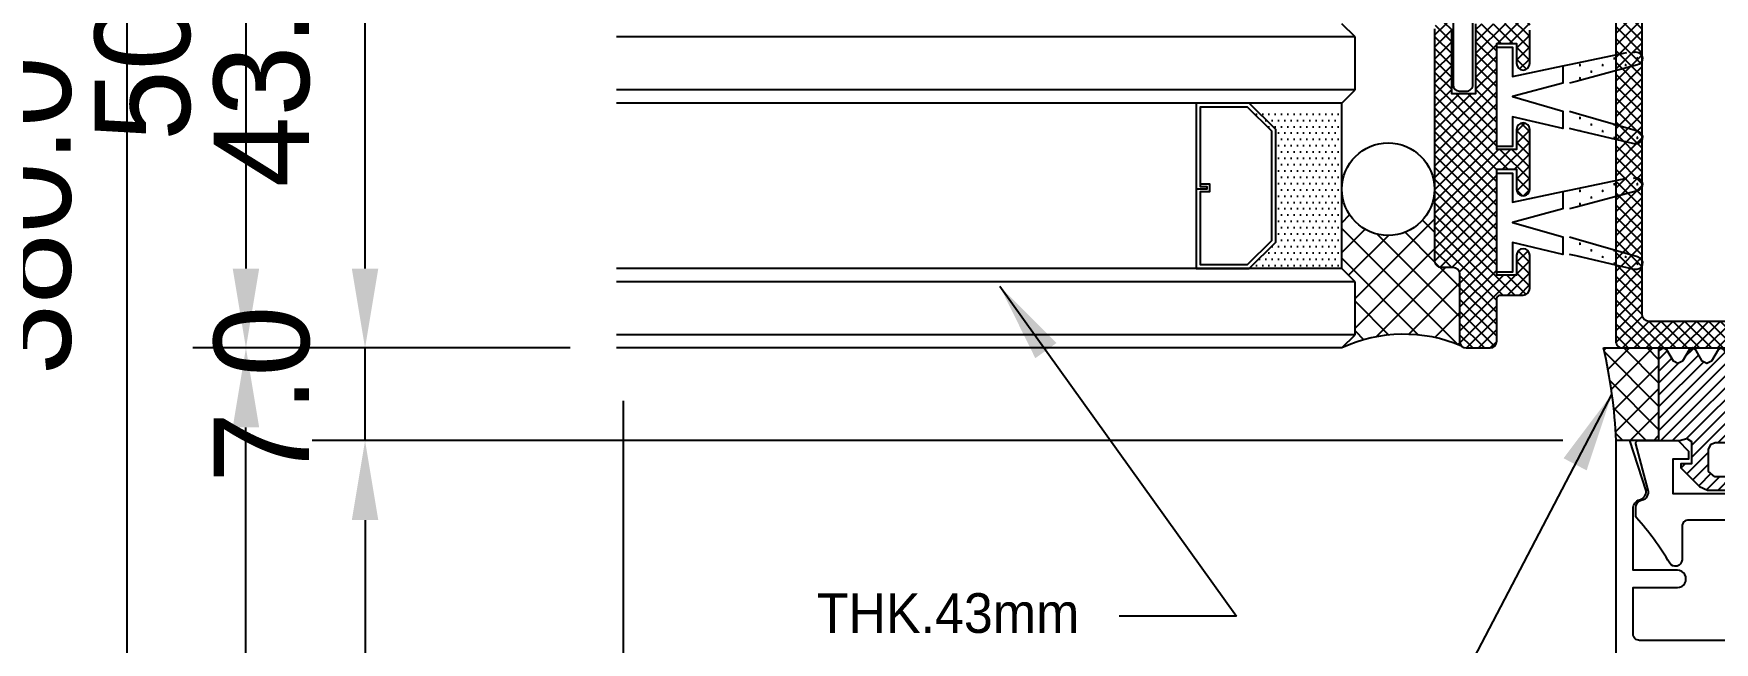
# Model space of a CAD drawing. Header units: millimetres. Extents: x 7297 to 60227, y -7497 to 19324.
# Drawn here: x 48861.5 to 48988.5, y 4925.3 to 4971.3 of the extents above; entities that cross this region are included whole.
import ezdxf

# ---------------------------------------------------------------- set-up
doc = ezdxf.new("R2010")
doc.units = ezdxf.units.MM
for name, color, linetype in [('NS_COL_CYAN', 4, 'Continuous'), ('NS_COL_GREEN', 3, 'Continuous'), ('NS_COL_L-GREY', 8, 'Continuous'), ('NS_COL_RED', 1, 'Continuous'), ('NS_COL_WHITE', 7, 'Continuous'), ('NS_DIM', 1, 'Continuous'), ('NS_TEXT_TITLE', 141, 'Continuous')]:
    doc.layers.add(name, color=color, linetype=linetype)
doc.styles.add('Expo M', font='Expo M.ttf')
doc.styles.add('Gtx', font='', dxfattribs={"width": 0.9})
doc.styles.get('Gtx').set_extended_font_data('Dotum')
doc.dimstyles.new('N-SPACE', dxfattribs={"dimscale": 4, "dimtxt": 1.8, "dimasz": 1.5, "dimexe": 1, "dimexo": 1, "dimgap": 1, "dimtad": 1, "dimtoh": 1, "dimdec": 1, "dimzin": 1, "dimdsep": 46, "dimtxsty": 'Expo M', "dimcen": 2, "dimclrd": 1, "dimclre": 1, "dimclrt": 2, "dimadec": 1, "dimazin": 0, "dimtfac": 1, "dimtdec": 1, "dimtix": 1, "dimtmove": 1, "dimatfit": 3, "dimfxl": 1, "dimtolj": 1, "dimtzin": 1, "dimarcsym": 0})

# ---------------------------------------------------------------- blocks, each defined once
blk = doc.blocks.new('GASKET-11')
h = blk.add_hatch()
h.set_pattern_fill('ANSI31', color=256, scale=0.2, style=0)
h.set_pattern_definition([(135, (498.1268083920004, -5375.504103975312), (0.4490128060534576, 0.4490128060534577), [])])
h.paths.add_polyline_path([(-5.790005000075325, 10.54402620595647), (-5.429960000095889, 10.76001000049291), (-5.179960000095889, 10.61004000052344), (-4.679960000095889, 9.760070000542328), (-4.340000000083819, 9.580080000509042), (-3.989960000151768, 9.750060000515077), (-3.489960000151768, 10.61004000052344), (-3.239960000151768, 10.76001000049291), (-2.989960000151768, 10.61004000052344), (-2.489960000151768, 9.760070000542328), (-2.150000000139698, 9.580080000509042), (-1.799960000207648, 9.750060000515077), (-1.299960000207648, 10.61004000052344), (-1.079990000231192, 10.76007000054233), (-0.8299900002311915, 10.61010000051465), (-0.3299900002311915, 9.760130000533536), (-0.005000000121071935, 9.58806578675285), (0.3199899999890476, 9.760130000533536), (0.8199899999890476, 10.61010000051465), (1.069989999989048, 10.76007000054233), (1.289959999965504, 10.61004000052344), (1.789959999965504, 9.750060000515077), (2.139999999897555, 9.580080000509042), (2.479959999909624, 9.760070000542328), (2.979959999909624, 10.61004000052344), (3.229959999909624, 10.76001000049291), (3.479959999909624, 10.61004000052344), (3.979959999909624, 9.750060000515077), (4.329999999841675, 9.580080000509042), (4.669959999853745, 9.760070000542328), (5.169959999853745, 10.61004000052344), (5.419959999853745, 10.76001000049291), (5.780004999833182, 10.54402620595647), (5.780004999833182, 3.75), (4.199985000072047, 3.75), (3.639985000016168, 3.90002000000095), (3.300025000004098, 3.669980000006035), (3.300025000004098, 2), (4.100005000131205, 2), (4.100005000131205, 1.700010000029579), (2.690035000210628, 0.2899800000013784), (2.079984999960288, 0), (-2.079984999960288, 0), (-2.670015000039712, 0.2700199999962933), (-4.110005000373349, 1.700000069919042), (-4.110005000373349, 2), (-3.310025000246242, 2), (-3.310025000246242, 3.669980000006035), (-3.649985000258312, 3.90002000000095), (-4.209985000314191, 3.75), (-5.790005000075325, 3.75)])
h.paths.add_polyline_path([(-1.514995000092313, 3.600039999990258), (-1.985025000059977, 3.100039999990258), (-1.985025000059977, 1.419980000006035), (-1.525035000173375, 1), (1.544974999735132, 1), (2.014944999711588, 1.420039999997243), (2.004934999858961, 3.099969999981113), (1.824995000148192, 3.489990000030957), (1.504994999850169, 3.600039999990258)], flags=16)
blk.add_lwpolyline([(-4.110005000373349, 1.700010000029579), (-4.110005000373349, 2), (-3.310025000246242, 2), (-3.310025000246242, 3.669980000006035), (-3.649985000258312, 3.90002000000095), (-4.209985000314191, 3.75), (-5.790005000075325, 3.75), (-5.790005000075325, 10.54402620595647), (-5.429960000095889, 10.76001000049291), (-5.179960000095889, 10.61004000052344), (-4.679960000095889, 9.760070000542328), (-4.340000000083819, 9.580080000509042), (-3.989960000151768, 9.750060000515077), (-3.489960000151768, 10.61004000052344), (-3.239960000151768, 10.76001000049291), (-2.989960000151768, 10.61004000052344), (-2.489960000151768, 9.760070000542328), (-2.150000000139698, 9.580080000509042), (-1.799960000207648, 9.750060000515077), (-1.299960000207648, 10.61004000052344), (-1.079990000231192, 10.76007000054233), (-0.8299900002311915, 10.61010000051465), (-0.3299900002311915, 9.760130000533536), (-0.005000000121071935, 9.58806578675285), (0.3199899999890476, 9.760130000533536), (0.8199899999890476, 10.61010000051465), (1.069989999989048, 10.76007000054233), (1.289959999965504, 10.61004000052344), (1.789959999965504, 9.750060000515077), (2.139999999897555, 9.580080000509042), (2.479959999909624, 9.760070000542328), (2.979959999909624, 10.61004000052344), (3.229959999909624, 10.76001000049291), (3.479959999909624, 10.61004000052344), (3.979959999909624, 9.750060000515077), (4.329999999841675, 9.580080000509042), (4.669959999853745, 9.760070000542328), (5.169959999853745, 10.61004000052344), (5.419959999853745, 10.76001000049291), (5.780004999833182, 10.54402620595647), (5.780004999833182, 3.75), (4.199985000072047, 3.75), (3.639985000016168, 3.90002000000095), (3.300025000004098, 3.669980000006035), (3.300025000004098, 2), (4.100005000131205, 2), (4.100005000131205, 1.700010000029579), (2.690035000210628, 0.2899800000013784), (2.079984999960288, 0), (-2.079984999960288, 0), (-2.670015000039712, 0.2700199999962933), (-4.110014999983832, 1.700010000029579)])
blk.add_lwpolyline([(1.544974999735132, 1), (2.014944999711588, 1.420039999997243), (2.004934999858961, 3.099969999981113), (1.824995000148192, 3.489990000030957), (1.824995000148192, 3.489990000030957), (1.504994999850169, 3.600039999990258), (-1.514995000092313, 3.600039999990258), (-1.985025000059977, 3.100039999990258), (-1.985025000059977, 1.419980000006035), (-1.525035000173375, 1)], close=True)
blk = doc.blocks.new('*D464')
at = {"layer": 'NS_DIM', "color": 1, "lineweight": -2, "transparency": 16777216}
for p, q in [((48902.0314560907, 4997.556082706534), (48873.5348846511, 4997.556082706534)), ((48877.5348846511, 4991.556082706534), (48877.5348846511, 4953.556087385738)), ((48902.03145609069, 4947.556087385738), (48873.5348846511, 4947.556087385738))]:
    blk.add_line(p, q, dxfattribs=at)
at = {"layer": 'NS_DIM', "color": 1, "transparency": 16777216}
for points in [[(48876.5348846511, 4991.556082706534), (48878.5348846511, 4991.556082706534), (48877.5348846511, 4997.556082706534)], [(48876.5348846511, 4953.556087385738), (48878.5348846511, 4953.556087385738), (48877.5348846511, 4947.556087385738)]]:
    blk.add_solid(points, dxfattribs=at)
at = {"layer": 'NS_DIM', "color": 2, "transparency": 16777216, "insert": (48869.7548846511, 4972.556085046122), "char_height": 7.2, "attachment_point": 5, "rotation": 90, "style": 'Expo M'}
blk.add_mtext('\\A1;50.0', dxfattribs=at)
blk = doc.blocks.new('*D459')
at = {"layer": 'NS_DIM', "color": 1, "lineweight": -2, "transparency": 16777216}
for p, q in [((48886.53488465087, 4953.556087385738), (48886.53488465087, 4959.556087385738)), ((48902.03145609069, 4947.556087385738), (48882.53488465087, 4947.556087385738)), ((48886.53488465087, 4940.556082243512), (48886.53488465087, 4947.556087385738)), ((48977.0314560907, 4940.556082243512), (48882.53488465087, 4940.556082243512)), ((48886.53488465087, 4934.556082243512), (48886.53488465087, 4928.556082243512))]:
    blk.add_line(p, q, dxfattribs=at)
at = {"layer": 'NS_DIM', "color": 1, "transparency": 16777216}
for points in [[(48885.53488465087, 4953.556087385738), (48887.53488465087, 4953.556087385738), (48886.53488465087, 4947.556087385738)], [(48885.53488465087, 4934.556082243512), (48887.53488465087, 4934.556082243512), (48886.53488465087, 4940.556082243512)]]:
    blk.add_solid(points, dxfattribs=at)
at = {"layer": 'NS_DIM', "color": 2, "transparency": 16777216, "insert": (48878.75488465087, 4944.056084814611), "char_height": 7.2, "attachment_point": 5, "rotation": 90, "style": 'Expo M'}
blk.add_mtext('\\A1;7.0', dxfattribs=at)
blk = doc.blocks.new('*D458')
at = {"layer": 'NS_DIM', "color": 1, "lineweight": -2, "transparency": 16777216}
for p, q in [((48902.0314560907, 4990.556082213637), (48882.53488465086, 4990.556082213637)), ((48886.53488465086, 4953.556087385738), (48886.53488465086, 4984.556082213637)), ((48902.03145609069, 4947.556087385738), (48882.53488465086, 4947.556087385738))]:
    blk.add_line(p, q, dxfattribs=at)
at = {"layer": 'NS_DIM', "color": 1, "transparency": 16777216}
for points in [[(48885.53488465086, 4984.556082213637), (48887.53488465086, 4984.556082213637), (48886.53488465086, 4990.556082213637)], [(48885.53488465086, 4953.556087385738), (48887.53488465086, 4953.556087385738), (48886.53488465086, 4947.556087385738)]]:
    blk.add_solid(points, dxfattribs=at)
at = {"layer": 'NS_DIM', "color": 2, "transparency": 16777216, "insert": (48878.75488465086, 4969.056084799673), "char_height": 7.2, "attachment_point": 5, "rotation": 90, "style": 'Expo M'}
blk.add_mtext('\\A1;43.0', dxfattribs=at)
blk = doc.blocks.new('*D457')
at = {"layer": 'NS_DIM', "color": 1, "lineweight": -2, "transparency": 16777216}
for p, q in [((48977.0314560907, 4940.55608224351), (48882.53488465086, 4940.55608224351)), ((48886.53488465086, 4934.55608224351), (48886.53488465086, 4773.556082229193)), ((49003.77657161422, 4767.556082229193), (48882.53488465086, 4767.556082229193))]:
    blk.add_line(p, q, dxfattribs=at)
at = {"layer": 'NS_DIM', "color": 1, "transparency": 16777216}
for points in [[(48885.53488465086, 4934.55608224351), (48887.53488465086, 4934.55608224351), (48886.53488465086, 4940.55608224351)], [(48885.53488465086, 4773.556082229193), (48887.53488465086, 4773.556082229193), (48886.53488465086, 4767.556082229193)]]:
    blk.add_solid(points, dxfattribs=at)
at = {"layer": 'NS_DIM', "color": 2, "transparency": 16777216, "insert": (48878.75488465085, 4854.056082236337), "char_height": 7.2, "attachment_point": 5, "rotation": 90, "style": 'Expo M'}
blk.add_mtext('\\A1;173.0', dxfattribs=at)
blk = doc.blocks.new('*D456')
at = {"layer": 'NS_DIM', "color": 1, "lineweight": -2, "transparency": 16777216}
for p, q in [((48902.03145609069, 4947.556087385737), (48873.5348846511, 4947.556087385737)), ((48877.5348846511, 4773.556082229193), (48877.5348846511, 4941.556087385737)), ((49003.77657161449, 4767.556082229193), (48873.5348846511, 4767.556082229193))]:
    blk.add_line(p, q, dxfattribs=at)
at = {"layer": 'NS_DIM', "color": 1, "transparency": 16777216}
for points in [[(48876.5348846511, 4941.556087385737), (48878.5348846511, 4941.556087385737), (48877.5348846511, 4947.556087385737)], [(48876.5348846511, 4773.556082229193), (48878.5348846511, 4773.556082229193), (48877.5348846511, 4767.556082229193)]]:
    blk.add_solid(points, dxfattribs=at)
at = {"layer": 'NS_DIM', "color": 2, "transparency": 16777216, "insert": (48869.74588465109, 4857.55608480745), "char_height": 7.2, "attachment_point": 5, "rotation": 90, "style": 'Expo M'}
blk.add_mtext('\\A1;180.0', dxfattribs=at)
blk = doc.blocks.new('*D455')
at = {"layer": 'NS_DIM', "color": 1, "lineweight": -2, "transparency": 16777216}
for p, q in [((49022.0314560907, 5147.556082706532), (48864.5348846511, 5147.556082706532)), ((48868.5348846511, 5141.556082706532), (48868.5348846511, 4773.556082229193)), ((49003.77657161422, 4767.556082229193), (48864.5348846511, 4767.556082229193))]:
    blk.add_line(p, q, dxfattribs=at)
at = {"layer": 'NS_DIM', "color": 1, "transparency": 16777216}
for points in [[(48867.5348846511, 5141.556082706532), (48869.5348846511, 5141.556082706532), (48868.5348846511, 5147.556082706532)], [(48867.5348846511, 4773.556082229193), (48869.5348846511, 4773.556082229193), (48868.5348846511, 4767.556082229193)]]:
    blk.add_solid(points, dxfattribs=at)
at = {"layer": 'NS_DIM', "color": 2, "transparency": 16777216, "insert": (48860.7458846511, 4957.556082467848), "char_height": 7.2, "attachment_point": 5, "rotation": 90, "style": 'Expo M'}
blk.add_mtext('\\A1;380.0', dxfattribs=at)
blk = doc.blocks.new('*D448')
at = {"layer": 'NS_DIM', "color": 1, "lineweight": -2, "transparency": 16777216}
for p, q in [((48906.03145609068, 4943.556087385737), (48906.03145609068, 4713.030041916793)), ((49056.03145609068, 4756.761357346032), (49056.03145609068, 4713.030041916793)), ((49050.03145609068, 4717.030041916793), (48912.03145609068, 4717.030041916793))]:
    blk.add_line(p, q, dxfattribs=at)
at = {"layer": 'NS_DIM', "color": 1, "transparency": 16777216}
for points in [[(48912.03145609068, 4718.030041916793), (48912.03145609068, 4716.030041916793), (48906.03145609068, 4717.030041916793)], [(49050.03145609068, 4718.030041916793), (49050.03145609068, 4716.030041916793), (49056.03145609068, 4717.030041916793)]]:
    blk.add_solid(points, dxfattribs=at)
at = {"layer": 'NS_DIM', "color": 2, "transparency": 16777216, "insert": (48981.03145609068, 4724.810041916793), "char_height": 7.2, "attachment_point": 5, "style": 'Expo M'}
blk.add_mtext('\\A1;MOUDLE DIM.', dxfattribs=at)

msp = doc.modelspace()

# ---------------------------------------------------------------- hatches: boundary and pattern name
at = {"layer": 'NS_COL_L-GREY'}
h = msp.add_hatch(dxfattribs=at)
h.set_pattern_fill('ANSI37', color=256, scale=0.2, angle=-1.056043546579683e-15)
h.set_pattern_definition([(45.00000000000001, (13688.44211355902, 19845.11944154841), (-0.4490128060534576, 0.4490128060534577), []), (135, (13688.44211355902, 19845.11944154841), (-0.4490128060534577, -0.4490128060534576), [])])
edge = h.paths.add_edge_path(flags=16)
edge.add_arc((48993.51954531692, 4995.056082706734), 0.5, 1.1368683772161603e-13, 89.99999999916628, ccw=False)
edge.add_line((48994.01954531692, 4995.056082706732), (48994.01954531688, 4950.056087483205))
edge.add_arc((48993.51954531688, 4950.056087483202), 0.5, -89.99999999999989, 1.1368683772161603e-13, ccw=False)
edge.add_line((48993.51954531688, 4949.556087483204), (48983.53145609064, 4949.556087483204))
edge.add_arc((48983.53145609064, 4950.056087483202), 0.5, 180.0000000006253, 270, ccw=False)
edge.add_line((48983.03145609064, 4950.0560874832), (48983.03145609023, 4992.056082706526))
edge.add_arc((48983.53145609023, 4992.056082706528), 0.5, 90.00000000000011, 180.0000000006253, ccw=False)
edge.add_line((48983.53145609023, 4992.55608270653), (48987.53145608984, 4992.55608270653))
edge.add_arc((48987.53145608984, 4993.056082706528), 0.5, 270.0000000000001, 359.9999999910371)
edge.add_line((48988.03145608984, 4993.056082706452), (48988.03145609023, 4995.556082706761))
edge.add_line((48988.03145609023, 4995.556082706761), (48993.51954531693, 4995.556082706728))
edge = h.paths.add_edge_path()
edge.add_line((48986.03145608984, 4997.056082706452), (48986.03145609023, 4994.556082706528))
edge.add_line((48986.03145609023, 4994.556082706528), (48981.53145609068, 4994.556082706528))
edge.add_arc((48981.53145609068, 4994.056082706528), 0.5, 90, 179.9999999993746)
edge.add_line((48981.03145609068, 4994.056082706537), (48981.03145609019, 4948.056087483211))
edge.add_arc((48981.53145609019, 4948.056087483205), 0.5, 179.9999999995831, 270.0000000000001)
edge.add_line((48981.53145609019, 4947.556087483202), (48995.51954531688, 4947.556087483202))
edge.add_arc((48995.51954531688, 4948.056087483202), 0.5, 270.0000000000001, 360.0000000000001)
edge.add_line((48996.01954531688, 4948.056087483202), (48996.01954531692, 4995.056082706688))
edge.add_arc((48996.51954531692, 4995.05608270669), 0.5, 89.99999999916628, 180, ccw=False)
edge.add_line((48996.51954531693, 4995.55608270669), (49004.01954531828, 4995.55608270653))
edge.add_line((49004.01954531828, 4995.556082706528), (49004.01954531828, 4997.556082706528))
edge.add_line((49004.01954531828, 4997.556082706528), (48986.53145608984, 4997.556082706528))
edge.add_arc((48986.53145608984, 4997.05608270653), 0.500000000001819, 90, 180.0000000087545)
h = msp.add_hatch(dxfattribs=at)
h.set_pattern_fill('ANSI37', color=256, scale=0.2, angle=-1.056043546579683e-15)
h.set_pattern_definition([(45.00000000000001, (48674.98073993146, 5305.652827546422), (-0.4490128060534577, 0.4490128060534577), []), (135, (48674.98073993146, 5305.652827546422), (-0.4490128060534577, -0.4490128060534576), [])])
h.paths.add_polyline_path([(48968.63148800581, 4966.756035006206), (48968.63148800581, 4971.656082252571, 0.4142135623778899), (48968.13148800581, 4972.156082252573), (48967.83148800599, 4972.156082253036, 0.4142135623686331), (48967.33148800599, 4971.656082253036), (48967.33148800553, 4954.156035005645, 0.4142135623791553), (48967.83148800553, 4953.656035005645), (48968.7314880059, 4953.656035005645, -0.4142135623730951), (48969.2314880059, 4953.156035005647), (48969.2314880059, 4948.056035006018, 0.4142135623730951), (48969.7314880059, 4947.556035006018), (48971.53148800571, 4947.556035006018, 0.4142135623730951), (48972.03148800571, 4948.056035006018), (48972.03148800571, 4951.256035005738, -0.4142135623730948), (48972.33148800599, 4951.55603500602), (48974.03148800571, 4951.556035006018, 0.4142135623730951), (48974.53148800571, 4952.056035006018), (48974.53148800571, 4954.556035006018, 1), (48973.53148800571, 4954.55603500602), (48973.53148800571, 4953.056035006018), (48972.03148800571, 4953.056035006018), (48972.03148800571, 4953.269735005749), (48972.03145800595, 4953.269735005751), (48972.03145800595, 4960.769735005751), (48972.03148800571, 4960.769735005749), (48972.03148800571, 4961.056035006483), (48973.53148800571, 4961.056035005554), (48973.53148800571, 4959.55603500602, 1), (48974.53148800571, 4959.556035006018), (48974.53148800571, 4964.056035006018, 1), (48973.53148800571, 4964.056035006018), (48973.53148800571, 4962.55603500602), (48972.03148800571, 4962.556035006018), (48972.03148800571, 4962.769735005751), (48972.03145800595, 4962.769735005751), (48972.03145800595, 4970.269735005751), (48972.03148800571, 4970.269735005751), (48972.03148800571, 4970.556035006018), (48973.53148800571, 4970.556035006018), (48973.53148800571, 4969.056035006018, 1), (48974.53148800571, 4969.056035006018), (48974.53148800571, 4971.556035006018), (48974.53148800571, 4973.656035005645), (48974.53148800571, 4994.556082250615, 0.142771432810346), (48974.45317829557, 4994.824740583142, -0.1734343662192855), (48973.1831435535, 4994.980534322626), (48969.87984355324, 4994.980534322626, -0.2588098839344812), (48968.03799929813, 4995.056082254342), (48967.93148800608, 4995.056082254342, 0.414213562509477), (48967.43148800608, 4994.556082254342), (48967.43148800608, 4994.056082252479, 0.4142135623915201), (48967.93148800608, 4993.556082252478), (48969.53148800571, 4993.556082252478), (48969.53148800571, 4992.556082252479, 0.414213562367451), (48970.03148800571, 4992.056082252478), (48970.63148800581, 4992.056082252478, 0.4142135623730951), (48971.13148800581, 4992.556082252479), (48971.13148800581, 4993.556082252012), (48973.03148800571, 4993.556082252012), (48973.03148800571, 4972.556035006951, -0.4142135623704477), (48972.53148800571, 4972.056035006949), (48970.43148800608, 4972.056035006483), (48970.43148800562, 4966.756035006206)])
h = msp.add_hatch(dxfattribs=at)
h.set_pattern_fill('DOTS', color=256, scale=0.3, angle=-2.650048099828782e-14, style=0)
h.set_pattern_definition([(359.9999999999999, (-1129422.690187822, -1067154.963478924), (0.2381249999999999, 0.4762499999999999), [0, -0.47625])])
h.paths.add_polyline_path([(48960.33148800785, 4965.556081808761), (48953.33148800576, 4965.556081808761), (48955.33148800762, 4963.556081806434), (48955.33148800809, 4955.556081806199), (48953.33149318252, 4953.556086980861), (48960.33148800785, 4953.556086980862)])
h = msp.add_hatch(dxfattribs=at)
h.set_pattern_fill('CROSS', color=256, scale=0.3, angle=90, style=0)
h.set_pattern_definition([(90, (58035.78011022252, 7357.893938788305), (-1.904999999999999, 1.905), [0.9524999999999999, -2.8575]), (180, (58036.25636022252, 7358.370188788304), (-1.905, -1.904999999999999), [0.9524999999999999, -2.8575])])
edge = h.paths.add_edge_path()
edge.add_arc((48963.83148800676, 4959.55608439472), 3.499999998906787, -1.056043546579683e-15, 360.0000000000001)
h = msp.add_hatch(dxfattribs=at)
h.set_pattern_fill('ANSI37', color=256, scale=0.5, angle=-1.056043546579683e-15, style=0)
h.set_pattern_definition([(45.00000000000001, (58035.78011022252, 7357.893938788305), (-1.122532015133644, 1.122532015133644), []), (135, (58035.78011022252, 7357.893938788305), (-1.122532015133644, -1.122532015133644), [])])
h.paths.add_polyline_path([(48969.2314880059, 4953.156035005647, 0.4142135623730949), (48968.7314880059, 4953.656035005645), (48967.83148800552, 4953.656035005645, -0.4142135623808885), (48967.33148800553, 4954.156035005654), (48967.33148800567, 4959.556084394627, -1), (48960.33148800785, 4959.55608439472), (48960.33148800785, 4953.556086980164), (48961.33148800669, 4952.556086980861), (48961.33148800599, 4948.556086980861), (48960.33148800553, 4947.556086980862, -0.2119461731079823), (48969.3779346153, 4947.702481615429, -0.1989123673787458), (48969.2314880059, 4948.056035006018)])
h = msp.add_hatch(dxfattribs=at)
h.set_pattern_fill('ANSI37', color=256, scale=10, angle=180, style=0)
h.set_pattern_definition([(224.9999999999999, (-394003.7613804937, 477984.9893255261), (0.8838834764831838, -0.883883476483185), []), (314.9999999999998, (-394003.7613804937, 477984.9893255261), (0.883883476483185, 0.8838834764831838), [])])
edge = h.paths.add_edge_path()
edge.add_line((48980.10381061478, 4947.556082645739), (48984.26612670712, 4947.556082645858))
edge.add_line((48984.26612670712, 4947.556082645858), (48984.26612670707, 4940.556082645739))
edge.add_line((48984.26612670707, 4940.556082645739), (48981.05111670702, 4940.556082645739))
edge.add_arc((48942.72701348594, 4938.933802353595), 38.35842386030421, 2.423914653539661, 12.99005480756676)
at = {"layer": 'NS_COL_RED'}
h = msp.add_hatch(dxfattribs=at)
h.set_pattern_fill('SWAMP', color=256, angle=90, style=0)
h.set_pattern_definition([(90, (47938.23236854392, 2982.357002285838), (-0.8660254030001, 0.4999999999998268), [0.125, -0.875]), (180, (47938.23236854392, 2982.419502285838), (-0.8660254029998997, -0.5000000000001733), [0.0625, -1.669550805999999]), (180, (47938.23236854392, 2982.435127285838), (-0.8660254029998997, -0.5000000000001733), [0.05, -1.682050805999999]), (180, (47938.23236854392, 2982.403877285838), (-0.8660254029998997, -0.5000000000001733), [0.05, -1.682050805999999]), (150.0000000000114, (47938.23236854392, 2982.450752285838), (-0.8660254033921193, -0.4999999993208293), [0.03999999999999999, -0.9599999999999999]), (210.0000000000115, (47938.23236854392, 2982.388252285838), (-3.920194958784823e-10, -0.9999999993206559), [0.03999999999999988, -0.9599999999999976])])
edge = h.paths.add_edge_path()
edge.add_line((48978.04090177518, 4964.008863125063), (48977.53145800595, 4964.127521021358))
edge.add_line((48977.53145800595, 4964.127521021356), (48977.53145800595, 4965.444742007711))
edge.add_line((48977.53145800595, 4965.444742007711), (48978.04090177518, 4965.297272381437))
edge.add_line((48978.04090177518, 4965.297272381439), (48982.67992999702, 4963.954404338795))
edge.add_arc((48982.54090177518, 4963.474121970191), 0.5000000000001222, 256.8886255448781, 433.8557586308193, ccw=False)
edge.add_line((48982.42747944611, 4962.987156493656), (48978.04090177518, 4964.008863125063))
edge = h.paths.add_edge_path()
edge.add_arc((48982.53799520916, 4969.418896556431), 0.4999999999996571, -75.01903204884678, 110.83291236139061, ccw=False)
edge.add_line((48982.66724429763, 4968.935890683505), (48978.04090177518, 4967.697912868179))
edge.add_line((48978.04090177518, 4967.697912868177), (48977.53145800595, 4967.561589178228))
edge.add_line((48977.53145800595, 4967.561589178228), (48977.53145800595, 4968.87296054705))
edge.add_line((48977.53145800595, 4968.87296054705), (48978.04090177518, 4968.979861084902))
edge.add_line((48978.04090177518, 4968.979861084902), (48982.3601732619, 4969.886207325449))
h = msp.add_hatch(dxfattribs=at)
h.set_pattern_fill('SWAMP', color=256, angle=90, style=0)
h.set_pattern_definition([(90, (47938.23236854392, 2972.857002285838), (-0.8660254030001, 0.4999999999998268), [0.125, -0.875]), (180, (47938.23236854392, 2972.919502285839), (-0.8660254029998997, -0.5000000000001733), [0.0625, -1.669550805999999]), (180, (47938.23236854392, 2972.935127285839), (-0.8660254029998997, -0.5000000000001733), [0.05, -1.682050805999999]), (180, (47938.23236854392, 2972.903877285838), (-0.8660254029998997, -0.5000000000001733), [0.05, -1.682050805999999]), (150.0000000000114, (47938.23236854392, 2972.950752285839), (-0.8660254033921193, -0.4999999993208293), [0.03999999999999999, -0.9599999999999999]), (210.0000000000115, (47938.23236854392, 2972.888252285838), (-3.920194958784823e-10, -0.9999999993206559), [0.03999999999999988, -0.9599999999999977])])
edge = h.paths.add_edge_path()
edge.add_line((48978.04090177518, 4954.508863125063), (48977.53145800595, 4954.627521021358))
edge.add_line((48977.53145800595, 4954.627521021356), (48977.53145800595, 4955.944742007711))
edge.add_line((48977.53145800595, 4955.944742007711), (48978.04090177518, 4955.797272381437))
edge.add_line((48978.04090177518, 4955.797272381437), (48982.67992999702, 4954.454404338793))
edge.add_arc((48982.54090177518, 4953.974121970189), 0.5000000000001222, 256.8886255448781, 433.8557586308193, ccw=False)
edge.add_line((48982.42747944611, 4953.487156493656), (48978.04090177518, 4954.508863125063))
edge = h.paths.add_edge_path()
edge.add_arc((48982.53799520916, 4959.918896556433), 0.4999999999996571, -75.01903204884678, 110.83291236139061, ccw=False)
edge.add_line((48982.66724429763, 4959.435890683503), (48978.04090177518, 4958.197912868177))
edge.add_line((48978.04090177518, 4958.197912868179), (48977.53145800595, 4958.06158917823))
edge.add_line((48977.53145800595, 4958.061589178228), (48977.53145800595, 4959.37296054705))
edge.add_line((48977.53145800595, 4959.37296054705), (48978.04090177518, 4959.479861084902))
edge.add_line((48978.04090177518, 4959.479861084904), (48982.3601732619, 4960.38620732545))

# ---------------------------------------------------------------- linework, layer by layer
at = {"layer": 'NS_COL_CYAN'}
for p, q in [((48961.33148800785, 4971.056081808761), (48960.33148800785, 4972.056081808762)), ((48961.33148800785, 4967.056081808761), (48961.33148800785, 4971.056081808761)), ((48960.33148800785, 4966.056081808761), (48961.33148800785, 4967.056081808761)), ((48960.33148800785, 4966.056081808761), (48905.53145609068, 4966.056081808764)), ((48960.33148800785, 4953.556086980862), (48960.33148800785, 4966.056081808761)), ((48960.33148800634, 4953.556086980862), (48905.53145609068, 4953.556086980862)), ((48961.33148800669, 4952.556086980861), (48960.33148800692, 4953.556086981095)), ((48961.33148800599, 4948.556086980861), (48961.33148800669, 4952.556086980861)), ((48960.33148800576, 4947.556086981095), (48961.33148800599, 4948.556086980861)), ((48960.33148800634, 4947.556086980862), (48905.53145609068, 4947.556086980862))]:
    msp.add_line(p, q, dxfattribs=at)
for points in [[(48986.03145608984, 4997.056082706452), (48986.03145609023, 4994.556082706528), (48981.53145609068, 4994.556082706528, 0.4142135623698984), (48981.03145609068, 4994.056082706537), (48981.03145609019, 4948.056087483209, 0.4142135623752261), (48981.53145609019, 4947.556087483202), (48995.51954531688, 4947.556087483202, 0.414213562373095), (48996.01954531688, 4948.056087483202), (48996.01954531692, 4995.056082706688, -0.4142135623768688), (48996.51954531693, 4995.55608270669), (49004.01954531828, 4995.556082706528), (49004.01954531828, 4997.556082706528), (48986.53145608984, 4997.55608270653, 0.4142135624189132)], [(48993.51954531693, 4995.556082706732, -0.4142135623693656), (48994.01954531692, 4995.056082706732), (48994.01954531688, 4950.056087483202, -0.414213562373095), (48993.51954531688, 4949.556087483204), (48983.53145609064, 4949.556087483204, -0.4142135623698477), (48983.03145609064, 4950.0560874832), (48983.03145609023, 4992.056082706525, -0.4142135623763302), (48983.53145609023, 4992.55608270653), (48987.53145608984, 4992.55608270653, 0.4142135623272769), (48988.03145608984, 4993.056082706452), (48988.03145609023, 4995.556082706761)]]:
    msp.add_lwpolyline(points, format="xyb", close=True, dxfattribs=at)
msp.add_lwpolyline([(48953.33148800669, 4966.056081807596), (48949.33148800669, 4966.056081807596), (48949.33148800692, 4953.556081807131), (48953.33148800692, 4953.556081807131), (48955.33148800692, 4955.556081807131), (48955.33148800669, 4964.056081807598)], close=True, dxfattribs=at)
msp.add_lwpolyline([(48949.63148800674, 4959.956081807505), (48950.33148800669, 4959.956081807505), (48950.33148800669, 4959.356081807412), (48949.63148800674, 4959.356081807412), (48949.63148800697, 4953.856081807179), (48953.20722393825, 4953.856081807179), (48955.03148800711, 4955.6803458758), (48955.03148800664, 4963.93181773893), (48953.20722393802, 4965.75608180755), (48949.63148800674, 4965.75608180755), (48949.63148800674, 4959.756081807319), (48950.13148800674, 4959.756081807319), (48950.13148800674, 4959.556081807365), (48949.33148800669, 4959.556081807365)], dxfattribs=at)
at = {"layer": 'NS_COL_GREEN', "ltscale": 0.5}
msp.add_lwpolyline([(49041.03145609045, 4923.55608222209), (49041.03145608975, 4940.556082244094), (49039.96615093545, 4940.556082244092), (49038.73145608994, 4936.756082244162, 0.331679266480951), (49039.23145608979, 4936.085261850795, -0.3316792665747961), (49039.73145608982, 4935.414441457663), (49039.73145608982, 4930.756082244047), (49036.38145608972, 4930.756082244047, 0.9999999999999999), (49036.38145608972, 4929.456082244117), (49039.73145608982, 4929.456082244234), (49039.73145608982, 4925.956082243419, -0.414213562373095), (49039.23145608982, 4925.456082243417), (48982.83145608992, 4925.4560822433, -0.414213562373095), (48982.33145608992, 4925.956082243302), (48982.33145608992, 4929.456082244234), (48985.68148069395, 4929.456082244234, 1.000018926379061), (48985.68145608989, 4930.756082244047), (48982.33145608992, 4930.756082244047), (48982.33145608989, 4935.414441457663, -0.3316792665747961), (48982.83145608996, 4936.085261850797, 0.3316792665455621), (48983.3314560898, 4936.756082244162), (48982.09676124417, 4940.556082244092), (48981.03145609068, 4940.55608224351), (48981.03145609045, 4923.556082236294)], format="xyb", dxfattribs=at)
at = {"layer": 'NS_COL_L-GREY'}
for p, q in [((48961.25284533775, 4971.056081808761), (48905.53145609068, 4971.056081807691)), ((48961.25284533775, 4967.056081808761), (48905.53145609068, 4967.056081807689)), ((48961.25284533658, 4952.556086980861), (48905.53145609068, 4952.556086981803)), ((48961.25284533588, 4948.556086980861), (48905.53145609068, 4948.556086981808))]:
    msp.add_line(p, q, dxfattribs=at)
for points in [[(48967.33148800599, 4971.656082253036), (48967.33148800553, 4954.156035005645, 0.4142135623791553), (48967.83148800553, 4953.656035005645), (48968.7314880059, 4953.656035005645, -0.414213562373095), (48969.2314880059, 4953.156035005647), (48969.2314880059, 4948.056035006018, 0.414213562373095), (48969.7314880059, 4947.556035006018), (48971.53148800571, 4947.556035006018, 0.414213562373095), (48972.03148800571, 4948.056035006018), (48972.03148800571, 4951.256035005738, -0.4142135623730948), (48972.33148800599, 4951.55603500602), (48974.03148800571, 4951.556035006018, 0.414213562373095), (48974.53148800571, 4952.056035006018), (48974.53148800571, 4954.556035006018, 0.9999999999999999), (48973.53148800571, 4954.55603500602), (48973.53148800571, 4953.056035006018), (48972.03148800571, 4953.056035006018), (48972.03148800571, 4961.056035006018), (48973.53148800571, 4961.05603500602), (48973.53148800571, 4959.55603500602, 0.9999999999999999), (48974.53148800571, 4959.556035006018), (48974.53148800571, 4964.056035006018, 0.9999999999999999), (48973.53148800571, 4964.056035006018), (48973.53148800571, 4962.55603500602), (48972.03148800571, 4962.556035006018), (48972.03148800571, 4970.556035006018), (48973.53148800571, 4970.556035006018), (48973.53148800571, 4969.056035006018, 0.9999999999999999), (48974.53148800571, 4969.056035006018), (48974.53148800571, 4971.556035006018)], [(48970.43148800608, 4972.056035006483), (48970.43148800562, 4966.756035006206), (48968.63148800581, 4966.756035006206), (48968.63148800581, 4971.656082252571, 0.41421356237789)], [(48968.7314880059, 4972.356082252291), (48968.7314880059, 4967.456082251919, 0.4142135621694994), (48969.2314880059, 4966.956082251921), (48969.73148800543, 4966.956082251453, 0.4142135625762851), (48970.2314880059, 4967.456082251455), (48970.2314880059, 4972.356082252291)], [(48995.23145609069, 4934.556082243512), (48986.53145609068, 4934.556082243512, 0.414213562373095), (48986.03145609068, 4934.05608224351), (48986.03145609068, 4931.55608224351, -0.7654417021288131), (48985.09963596862, 4931.304027919675, 0.05319090134356915), (48982.58388554608, 4934.721089894233, -0.1873760574423794), (48982.53145609068, 4934.856082243515), (48982.53145609068, 4935.479680301335, -0.3571586300907557), (48983.01305162453, 4936.067881272425, 0.4328344945177731), (48983.47420265413, 4936.811373670574), (48982.53827092543, 4940.304318434489, -0.4931454260312924), (48982.73145609069, 4940.556082243508), (48985.73145609069, 4940.55608224351), (48986.53145609068, 4939.756082243516), (48986.53145609068, 4939.15608224351), (48985.33145609069, 4939.15608224351), (48985.33145609069, 4936.55608224351), (48994.73145609069, 4936.55608224351)]]:
    msp.add_lwpolyline(points, format="xyb", dxfattribs=at)
msp.add_lwpolyline([(48980.10381061478, 4947.556082645739), (48984.26612670712, 4947.556082645858), (48984.26612670707, 4940.556082645739), (48981.05111670702, 4940.556082645739, 0.04613617632255565)], format="xyb", close=True, dxfattribs=at)
msp.add_circle((48963.83148800676, 4959.55608439472), 3.499999998906787, dxfattribs=at)
msp.add_arc((48965.01963339032, 4937.43793544776), 11.15148858205967, 66.99404140302866, 114.8601811434489, dxfattribs=at)
at = {"layer": 'NS_COL_RED'}
for points in [[(48977.03145800595, 4968.87296054705), (48977.03145800595, 4967.561589178228), (48973.23145800567, 4966.544735005657), (48977.03145800595, 4965.444742007713), (48977.03145800595, 4964.127521021356), (48973.23145800567, 4965.012603992661), (48973.23145800567, 4962.769735005751), (48972.03145800595, 4962.769735005751), (48972.03145800595, 4970.269735005751), (48973.23145800567, 4970.269735005751), (48973.23145800567, 4968.075577070072), (48977.03145800595, 4968.87296054705), (48977.54090177518, 4968.9798610849), (48981.8601732619, 4969.886207325449)], [(48977.03145800595, 4959.372960547052), (48977.03145800595, 4958.06158917823), (48973.23145800567, 4957.044735005656), (48977.03145800595, 4955.944742007711), (48977.03145800595, 4954.627521021356), (48973.23145800567, 4955.512603992661), (48973.23145800614, 4953.269735005749), (48972.03145800595, 4953.269735005751), (48972.03145800595, 4960.769735005751), (48973.23145800567, 4960.769735005749), (48973.23145800567, 4958.57557707007), (48977.03145800595, 4959.372960547052), (48977.54090177518, 4959.479861084902), (48981.8601732619, 4960.38620732545)]]:
    msp.add_lwpolyline(points, dxfattribs=at)
for points in [[(48982.36017326143, 4969.886207325449, -1.052417669896865), (48982.66724429763, 4968.935890683505), (48978.04090177518, 4967.697912868177), (48977.53145800595, 4967.561589178228)], [(48977.53145800595, 4965.444742007711), (48978.04090177518, 4965.297272381439), (48982.67992999702, 4963.954404338795, -0.9738774085234442), (48982.42747944611, 4962.987156493656), (48982.42747944611, 4962.987156493656), (48978.04090177518, 4964.008863125063), (48977.53145800595, 4964.127521021356)], [(48982.36017326143, 4960.386207325449, -1.052417669896865), (48982.66724429763, 4959.435890683503), (48978.04090177518, 4958.197912868179), (48977.53145800595, 4958.061589178228)], [(48977.53145800595, 4955.944742007711), (48978.04090177518, 4955.797272381437), (48982.67992999702, 4954.454404338795, -0.9738774085234442), (48982.42747944611, 4953.487156493656), (48982.42747944611, 4953.487156493656), (48978.04090177518, 4954.508863125063), (48977.53145800595, 4954.627521021356)]]:
    msp.add_lwpolyline(points, format="xyb", dxfattribs=at)

# ---------------------------------------------------------------- block references
at = {"layer": 'NS_COL_WHITE', "xscale": -1}
msp.add_blockref('GASKET-11', (48990.0461317069, 4936.805558933777), dxfattribs=at)

# ---------------------------------------------------------------- texts
at = {"layer": 'NS_TEXT_TITLE', "style": 'Gtx'}
msp.add_text('THK.43mm', height=3, rotation=359.9999999999999, dxfattribs=at).set_placement((48920.65506965809, 4926.027275737423))

# ---------------------------------------------------------------- dimensions: what is measured, and where the dimension line sits
at = {"layer": 'NS_DIM'}
for base, p1, p2, angle, picture, middle in [((48868.5348846511, 4767.556082229193), (49026.03145609068, 5147.55608270653), (49007.7765716142, 4767.556082229191), 90, '*D455', (48860.7458846511, 4957.556082467848)), ((48877.5348846511, 4947.556087385738), (48906.03145609068, 4997.556082706532), (48906.03145609068, 4947.556087385737), 90, '*D464', (48869.7548846511, 4972.556085046122)), ((48886.53488465086, 4990.556082213637), (48906.03145609068, 4947.556087385737), (48906.03145609068, 4990.556082213635), 90, '*D458', (48878.75488465086, 4969.056084799673)), ((48886.53488465087, 4947.556087385738), (48981.03145609068, 4940.55608224351), (48906.03145609068, 4947.556087385737), 90, '*D459', (48878.75488465087, 4944.056084814611)), ((48877.5348846511, 4947.556087385737), (49007.77657161447, 4767.556082229191), (48906.03145609068, 4947.556087385735), 270, '*D456', (48869.74588465109, 4857.55608480745)), ((48886.53488465086, 4767.556082229193), (48981.03145609068, 4940.556082243508), (49007.7765716142, 4767.556082229191), 270, '*D457', (48878.75488465085, 4854.056082236337))]:
    dim = msp.add_linear_dim(base=base, p1=p1, p2=p2, angle=angle, dimstyle='N-SPACE', dxfattribs=at)
    dim.commit()
    dim.dimension.update_dxf_attribs({"geometry": picture, "text_midpoint": middle})
dim = msp.add_linear_dim(base=(48906.03145609068, 4717.030041916793), p1=(49056.03145609068, 4760.761357346032), p2=(48906.03145609068, 4947.556087385737), text='MOUDLE DIM.', dimstyle='N-SPACE', dxfattribs=at)
dim.commit()
dim.dimension.update_dxf_attribs({"geometry": '*D448', "text_midpoint": (48981.03145609068, 4724.810041916793)})

# ---------------------------------------------------------------- leaders
for points in [[(48934.47944791283, 4952.233503209533), (48952.36095134134, 4927.285108175934), (48943.51237468654, 4927.285108175934)], [(48980.73894027803, 4944.077935186192), (48962.64678104012, 4909.565241706535, 1.243872164786677e-09), (48948.84418021049, 4909.56524169629, 1.243872164786677e-09)]]:
    msp.add_leader(points, dimstyle='N-SPACE', dxfattribs=at)

doc.saveas('drawing.dxf')
